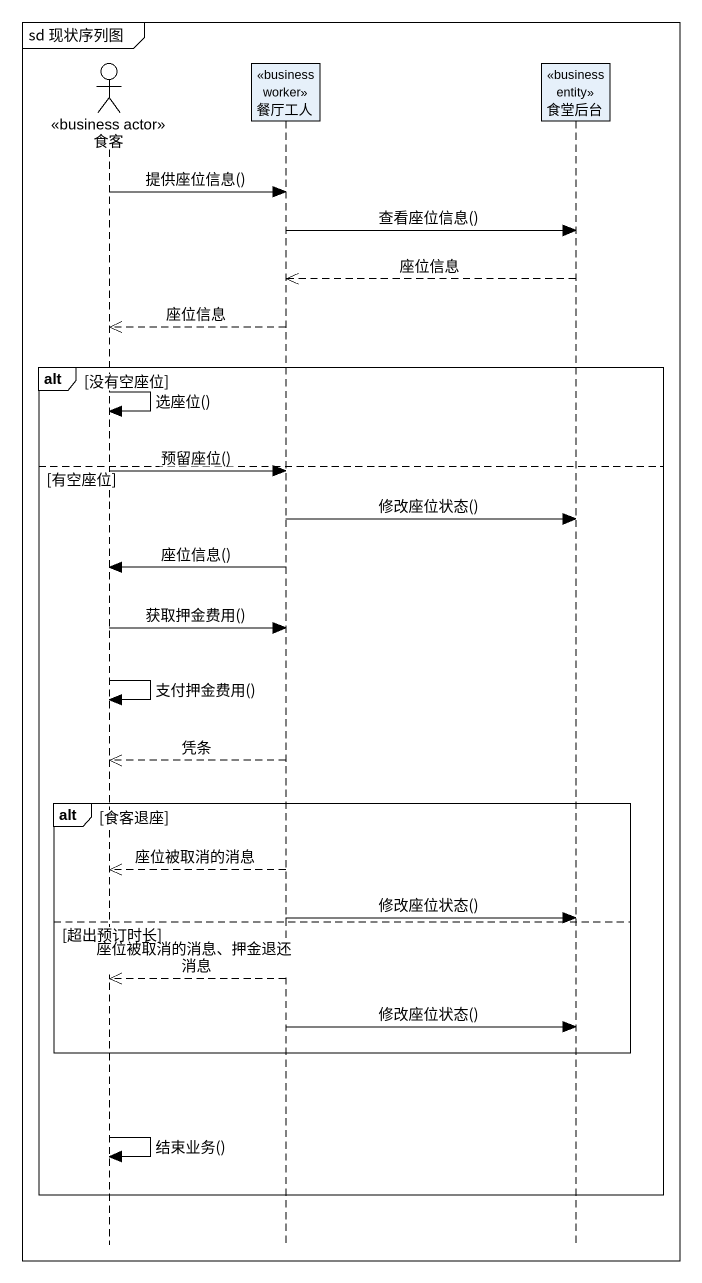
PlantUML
@startuml
mainframe sd 现状序列图
hide footbox
actor 食客 <<business actor>>
participant 餐厅工人 <<business worker>>
participant 食堂后台 <<business entity>>

食客 -> 餐厅工人 : 提供座位信息()
餐厅工人 -> 食堂后台 : 查看座位信息()
食堂后台 -->> 餐厅工人 : 座位信息
餐厅工人 -->> 食客 : 座位信息
alt 没有空座位
  食客 -> 食客 : 选座位()
else 有空座位
  食客 -> 餐厅工人 : 预留座位()
  餐厅工人 -> 食堂后台 : 修改座位状态()
  餐厅工人 -> 食客 : 座位信息()
  食客 -> 餐厅工人 : 获取押金费用()
  食客 -> 食客 : 支付押金费用()
  餐厅工人 -->> 食客 : 凭条
  alt 食客退座
    餐厅工人 -->> 食客 : 座位被取消的消息
    餐厅工人 -> 食堂后台 : 修改座位状态()
  else 超出预订时长
    餐厅工人 -->> 食客 : 座位被取消的消息、押金退还消息
    餐厅工人 -> 食堂后台 : 修改座位状态()
  end
  食客 -> 食客 : 结束业务()
end
@enduml
